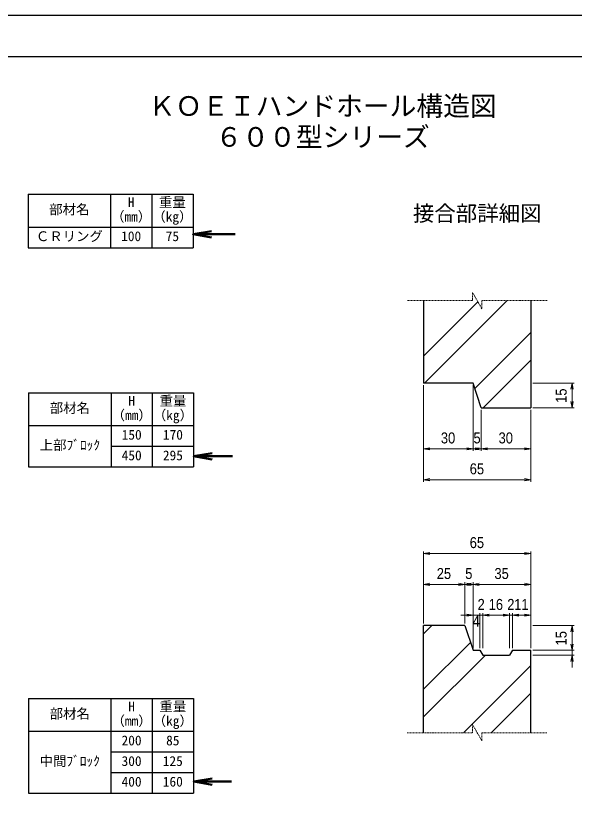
# Model space of a CAD drawing. Units: millimetres, scale not verified. Extents: x -210 to 210, y -148 to 148.
# Drawn here: x -74.5 to 61.1, y -41.3 to 148.5 of the extents above; entities that cross this region are included whole.
import ezdxf
from ezdxf.enums import TextEntityAlignment as Align

# ---------------------------------------------------------------- set-up
doc = ezdxf.new("R2010")
doc.units = ezdxf.units.MM
doc.linetypes.add('USER1', pattern=[12.95, 6.35, -3.175, 0.25, -3.175])
doc.layers.add('0-0', color=7, linetype='Continuous')
for name, color, linetype, lineweight in [('0-1_0', 9, 'Continuous', 25), ('0-2_dims', 2, 'Continuous', 13), ('0-3_pen1実線', 4, 'Continuous', 13), ('0-5_pen3実線', 7, 'Continuous', 25), ('0-6_pen4実線', 6, 'Continuous', 25), ('0-7_pen1一点', 4, 'USER1', 13)]:
    doc.layers.add(name, color=color, linetype=linetype, lineweight=lineweight)
doc.styles.add('ＭＳ ゴシック', font='')
doc.styles.add('ＭＳ Ｐゴシック', font='')
doc.styles.get('ＭＳ ゴシック').set_extended_font_data('MS Gothic')
doc.styles.get('ＭＳ Ｐゴシック').set_extended_font_data('MS PGothic')

# ---------------------------------------------------------------- blocks, each defined once
blk = doc.blocks.new('部分図 1')
at = {"layer": '0-1_0'}
blk.add_lwpolyline([(0, 0), (8400, 0), (8400, 5940), (0, 5940)], close=True, dxfattribs=at)
at = {"layer": '0-2_dims', "lineweight": 50}
for p, q in [((3571.24, 4878.4), (3775.49, 4878.4)), ((3573.79, 3800.35), (3762.04, 3800.35)), ((3574.8, 2221), (3757.75, 2221))]:
    blk.add_line(p, q, dxfattribs=at)
at = {"layer": '0-2_dims'}
for p, q in [((4690, 4146.23), (4690, 3826.95)), ((4690, 4146.23), (4690, 3676.95)), ((4930, 4146.23), (4930, 3826.95)), ((4930, 4146.23), (4930, 3826.95)), ((5220, 4156.23), (5420.05, 4156.23)), ((5410.05, 4156.23), (5410.05, 4036.23)), ((4970, 4026.23), (4970, 3826.95)), ((4970, 4026.23), (4970, 3826.95)), ((5210, 4026.23), (5210, 3826.95)), ((5210, 4026.23), (5210, 3676.95)), ((5220, 4036.23), (5420.05, 4036.23)), ((4930, 3836.95), (4690, 3836.95)), ((4970, 3836.95), (4930, 3836.95)), ((4970, 3836.95), (5210, 3836.95)), ((5210, 3686.95), (4690, 3686.95)), ((4690, 2988.4), (4690, 3338.69)), ((4690, 3328.69), (5210, 3328.69)), ((5210, 2868.4), (5210, 3338.69)), ((4690, 2988.4), (4690, 3188.69)), ((4890, 2988.4), (4890, 3188.69)), ((4890, 2988.4), (4890, 3188.69)), ((4930, 2868.4), (4930, 3188.69)), ((4930, 2868.4), (4930, 3188.69)), ((5210, 2868.4), (5210, 3188.69)), ((4890, 3178.69), (4690, 3178.69)), ((4890, 3178.69), (4930, 3178.69)), ((5210, 3178.69), (4930, 3178.69)), ((4930, 2868.4), (4930, 3038.55)), ((4962, 2868.4), (4962, 3038.55)), ((4962, 2868.4), (4962, 3038.55)), ((4978, 2868.4), (4978, 3038.55)), ((4978, 2868.4), (4978, 3038.55)), ((5106, 2868.4), (5106, 3038.55)), ((5106, 2868.4), (5106, 3038.55)), ((5122, 2868.4), (5122, 3038.55)), ((5122, 2868.4), (5122, 3038.55)), ((5210, 2868.4), (5210, 3038.55)), ((4930, 3028.55), (4870, 3028.55)), ((4962, 3028.55), (4902, 3028.55)), ((4962, 3028.55), (4930, 3028.55)), ((4962, 3028.55), (4978, 3028.55)), ((4962, 3028.55), (5022, 3028.55)), ((4978, 3028.55), (5038, 3028.55)), ((4978, 3028.55), (5106, 3028.55)), ((5106, 3028.55), (5046, 3028.55)), ((5106, 3028.55), (5122, 3028.55)), ((5122, 3028.55), (5182, 3028.55)), ((5122, 3028.55), (5210, 3028.55)), ((5220, 2978.4), (5420.05, 2978.4)), ((5410.05, 2978.4), (5410.05, 2858.4)), ((5410.05, 2858.4), (5410.05, 2918.4)), ((5220, 2858.4), (5420.05, 2858.4)), ((5220, 2858.4), (5420.05, 2858.4)), ((5410.05, 2858.4), (5410.05, 2834.4)), ((5220, 2834.4), (5420.05, 2834.4)), ((5410.05, 2834.4), (5410.05, 2774.4))]:
    blk.add_line(p, q, dxfattribs=at)
at = {"layer": '0-2_dims', "lineweight": 50}
for points in [[(3661.24, 4893.4), (3571.24, 4878.4), (3661.24, 4863.4)], [(3663.79, 3815.35), (3573.79, 3800.35), (3663.79, 3785.35)], [(3664.8, 2236), (3574.8, 2221), (3664.8, 2206)]]:
    blk.add_lwpolyline(points, dxfattribs=at)
at = {"layer": '0-2_dims'}
for points in [[(5415.05, 4126.23), (5410.05, 4156.23), (5405.05, 4126.23)], [(5405.05, 4066.23), (5410.05, 4036.23), (5415.05, 4066.23)], [(4720, 3841.95), (4690, 3836.95), (4720, 3831.95)], [(4900, 3831.95), (4930, 3836.95), (4900, 3841.95)], [(4960, 3841.95), (4930, 3836.95), (4960, 3831.95)], [(4940, 3831.95), (4970, 3836.95), (4940, 3841.95)], [(5000, 3841.95), (4970, 3836.95), (5000, 3831.95)], [(5180, 3831.95), (5210, 3836.95), (5180, 3841.95)], [(4720, 3691.95), (4690, 3686.95), (4720, 3681.95)], [(5180, 3681.95), (5210, 3686.95), (5180, 3691.95)], [(4720, 3333.69), (4690, 3328.69), (4720, 3323.69)], [(5180, 3323.69), (5210, 3328.69), (5180, 3333.69)], [(4720, 3183.69), (4690, 3178.69), (4720, 3173.69)], [(4860, 3173.69), (4890, 3178.69), (4860, 3183.69)], [(4920, 3183.69), (4890, 3178.69), (4920, 3173.69)], [(4900, 3173.69), (4930, 3178.69), (4900, 3183.69)], [(4960, 3183.69), (4930, 3178.69), (4960, 3173.69)], [(5180, 3173.69), (5210, 3178.69), (5180, 3183.69)], [(4900, 3023.55), (4930, 3028.55), (4900, 3033.55)], [(5008, 3033.55), (4978, 3028.55), (5008, 3023.55)], [(5008, 3033.55), (4978, 3028.55), (5008, 3023.55)], [(5076, 3023.55), (5106, 3028.55), (5076, 3033.55)], [(5076, 3023.55), (5106, 3028.55), (5076, 3033.55)], [(5152, 3033.55), (5122, 3028.55), (5152, 3023.55)], [(5152, 3033.55), (5122, 3028.55), (5152, 3023.55)], [(5180, 3023.55), (5210, 3028.55), (5180, 3033.55)], [(5415.05, 2948.4), (5410.05, 2978.4), (5405.05, 2948.4)], [(5405.05, 2888.4), (5410.05, 2858.4), (5415.05, 2888.4)], [(5405.05, 2888.4), (5410.05, 2858.4), (5415.05, 2888.4)], [(5415.05, 2804.4), (5410.05, 2834.4), (5405.05, 2804.4)]]:
    blk.add_lwpolyline(points, dxfattribs=at)
for points in [[(4965.64, 3029.44), (4958.61, 3030.16), (4958.29, 3029.11)], [(4965.64, 3029.44), (4958.61, 3030.16), (4958.29, 3029.11)], [(4965.64, 3029.44), (4958.29, 3029.11), (4965.75, 3028.55)], [(4965.64, 3029.44), (4958.29, 3029.11), (4965.75, 3028.55)], [(4965.75, 3028.55), (4958.29, 3029.11), (4958.29, 3027.99)], [(4965.75, 3028.55), (4958.29, 3029.11), (4958.29, 3027.99)], [(4965.75, 3028.55), (4958.29, 3027.99), (4965.64, 3027.65)], [(4965.75, 3028.55), (4958.29, 3027.99), (4965.64, 3027.65)], [(4965.64, 3027.65), (4958.29, 3027.99), (4958.61, 3026.94)], [(4965.64, 3027.65), (4958.29, 3027.99), (4958.61, 3026.94)], [(4965.28, 3030.37), (4959.18, 3031.02), (4958.61, 3030.16)], [(4965.28, 3030.37), (4959.18, 3031.02), (4958.61, 3030.16)], [(4965.28, 3030.37), (4958.61, 3030.16), (4965.64, 3029.44)], [(4965.28, 3030.37), (4958.61, 3030.16), (4965.64, 3029.44)], [(4965.64, 3027.65), (4958.61, 3026.94), (4965.28, 3026.72)], [(4965.64, 3027.65), (4958.61, 3026.94), (4965.28, 3026.72)], [(4965.28, 3026.72), (4958.61, 3026.94), (4959.18, 3026.07)], [(4965.28, 3026.72), (4958.61, 3026.94), (4959.18, 3026.07)], [(4964.62, 3031.23), (4959.88, 3031.64), (4959.18, 3031.02)], [(4964.62, 3031.23), (4959.88, 3031.64), (4959.18, 3031.02)], [(4964.62, 3031.23), (4959.18, 3031.02), (4965.28, 3030.37)], [(4964.62, 3031.23), (4959.18, 3031.02), (4965.28, 3030.37)], [(4965.28, 3026.72), (4959.18, 3026.07), (4964.62, 3025.86)], [(4965.28, 3026.72), (4959.18, 3026.07), (4964.62, 3025.86)], [(4964.62, 3025.86), (4959.18, 3026.07), (4959.88, 3025.45)], [(4964.62, 3025.86), (4959.18, 3026.07), (4959.88, 3025.45)], [(4963.71, 3031.89), (4960.66, 3032.05), (4959.88, 3031.64)], [(4963.71, 3031.89), (4960.66, 3032.05), (4959.88, 3031.64)], [(4963.71, 3031.89), (4959.88, 3031.64), (4964.62, 3031.23)], [(4963.71, 3031.89), (4959.88, 3031.64), (4964.62, 3031.23)], [(4964.62, 3025.86), (4959.88, 3025.45), (4963.71, 3025.21)], [(4964.62, 3025.86), (4959.88, 3025.45), (4963.71, 3025.21)], [(4963.71, 3025.21), (4959.88, 3025.45), (4960.66, 3025.05)], [(4963.71, 3025.21), (4959.88, 3025.45), (4960.66, 3025.05)], [(4962.66, 3032.24), (4961.6, 3032.28), (4960.66, 3032.05)], [(4962.66, 3032.24), (4961.6, 3032.28), (4960.66, 3032.05)], [(4962.66, 3032.24), (4960.66, 3032.05), (4963.71, 3031.89)], [(4962.66, 3032.24), (4960.66, 3032.05), (4963.71, 3031.89)], [(4963.71, 3025.21), (4960.66, 3025.05), (4962.66, 3024.86)], [(4963.71, 3025.21), (4960.66, 3025.05), (4962.66, 3024.86)], [(4962.66, 3024.86), (4960.66, 3025.05), (4961.6, 3024.82)], [(4962.66, 3024.86), (4960.66, 3025.05), (4961.6, 3024.82)]]:
    blk.add_solid(points, dxfattribs=at)
at = {"layer": '0-3_pen1実線'}
for p, q in [((4690, 4555.3), (4690.94, 4556.23)), ((4695.05, 4156.23), (5095.05, 4556.23)), ((4690, 4285.89), (4953.79, 4549.67)), ((4938.61, 4130.39), (5210, 4401.78)), ((4979.16, 4036.23), (5210, 4267.07)), ((4690, 2938.85), (4729.55, 2978.4)), ((4690, 2669.44), (4917.24, 2896.68)), ((4690, 2534.74), (4989.66, 2834.4)), ((4883.07, 2458.4), (5210, 2785.33)), ((5017.77, 2458.4), (5210, 2650.63))]:
    blk.add_line(p, q, dxfattribs=at)
at = {"layer": '0-5_pen3実線'}
for p, q in [((3171.24, 5073.4), (3171.24, 4813.4)), ((3371.24, 5073.4), (3371.24, 4813.4)), ((2771.24, 4913.4), (3571.24, 4913.4)), ((4690, 4556.23), (4690, 4156.23)), ((5210, 4556.23), (5210, 4036.23)), ((4930, 4156.23), (4690, 4156.23)), ((4970, 4036.23), (4930, 4156.23)), ((3173.79, 4109.35), (3173.79, 3749.35)), ((3373.79, 4109.35), (3373.79, 3749.35)), ((4970, 4036.23), (5210, 4036.23)), ((2773.79, 3949.35), (3573.79, 3949.35)), ((3173.79, 3849.35), (3573.79, 3849.35)), ((4690, 2458.4), (4690, 2978.4)), ((4890, 2978.4), (4690, 2978.4)), ((4890, 2978.4), (4930, 2858.4)), ((5122, 2858.4), (5106, 2834.4)), ((5122, 2858.4), (5210, 2858.4)), ((5210, 2458.4), (5210, 2858.4)), ((3173.28, 2625.12), (3173.28, 2165.12)), ((3373.28, 2625.12), (3373.28, 2165.12)), ((2773.28, 2465.12), (3573.28, 2465.12)), ((3173.28, 2365.12), (3573.28, 2365.12)), ((3173.28, 2265.12), (3573.28, 2265.12))]:
    blk.add_line(p, q, dxfattribs=at)
blk.add_lwpolyline([(4930, 2858.4), (4962, 2858.4), (4978, 2834.4), (5106, 2834.4)], dxfattribs=at)
at = {"layer": '0-6_pen4実線'}
for p, q in [((2771.24, 5073.4), (3571.24, 5073.4)), ((2771.24, 5073.4), (2771.24, 4813.4)), ((3571.24, 5073.4), (3571.24, 4813.4)), ((2771.24, 4813.4), (3571.24, 4813.4)), ((2773.79, 4109.35), (3573.79, 4109.35)), ((2773.79, 4109.35), (2773.79, 3749.35)), ((3573.79, 4109.35), (3573.79, 3749.35)), ((2773.79, 3749.35), (3573.79, 3749.35)), ((2773.28, 2625.12), (3573.28, 2625.12)), ((2773.28, 2625.12), (2773.28, 2165.12)), ((3573.28, 2625.12), (3573.28, 2165.12)), ((2773.28, 2165.12), (3573.28, 2165.12))]:
    blk.add_line(p, q, dxfattribs=at)
blk.add_lwpolyline([(200, 200), (8200, 200), (8200, 5740), (200, 5740)], close=True, dxfattribs=at)
at = {"layer": '0-7_pen1一点'}
for p, q in [((4926.91, 4556.23), (4926.91, 4596.23)), ((4973.09, 4516.23), (4926.91, 4596.23)), ((4926.91, 4556.23), (4610, 4556.23)), ((5290, 4556.23), (4973.09, 4556.23)), ((4973.09, 4556.23), (4973.09, 4516.23)), ((4950, 2458.4), (4926.91, 2498.4)), ((4926.91, 2458.4), (4926.91, 2498.4)), ((4610, 2458.4), (4926.91, 2458.4)), ((4950, 2458.4), (4973.09, 2418.4)), ((4973.09, 2458.4), (5290, 2458.4)), ((4973.09, 2458.4), (4973.09, 2418.4))]:
    blk.add_line(p, q, dxfattribs=at)
at = {"layer": '0-2_dims', "color": 7, "style": 'ＭＳ Ｐゴシック', "width": 0.9}
for p in [(5400.05, 4059.87), (5400.05, 2882.04)]:
    blk.add_text('15', height=53.32, rotation=90, dxfattribs=at).set_placement(p, align=Align.BOTTOM_LEFT)
for s, p in [('30', (4773.64, 3846.95)), ('5', (4931.82, 3846.95)), ('30', (5053.64, 3846.95)), ('65', (4913.64, 3696.95)), ('65', (4913.64, 3338.69)), ('25', (4753.64, 3188.69)), ('5', (4891.82, 3188.69)), ('35', (5033.64, 3188.69)), ('2', (4951.82, 3038.55)), ('16', (5005.64, 3038.55)), ('2', (5095.82, 3038.55)), ('11', (5129.64, 3038.55)), ('4', (4927.82, 2957.18))]:
    blk.add_text(s, height=53.32, dxfattribs=at).set_placement(p, align=Align.BOTTOM_LEFT)
at = {"layer": '0-5_pen3実線', "style": 'ＭＳ ゴシック'}
for s, height, p in [('H', 47.65, (3254.99, 4995.91)), ('重量', 47.64, (3406.25, 4995.91)), ('部材名', 47.65, (2873.75, 4960.91)), ('\u3000接合部詳細図\u3000', 76.24, (4534.05, 4919.16)), ('（mm）', 47.66, (3173.73, 4925.9)), ('（kg）', 47.66, (3373.73, 4925.9)), ('ＣＲリング', 47.64, (2808.78, 4830.91)), ('100', 47.65, (3222.5, 4830.91)), ('75', 47.63, (3438.76, 4830.92)), ('重量', 47.64, (3408.8, 4031.86)), ('部材名', 47.65, (2876.31, 3996.86)), ('H', 47.65, (3257.54, 4031.85)), ('（mm）', 47.66, (3176.28, 3961.85)), ('（kg）', 47.66, (3376.28, 3961.85)), ('150', 47.65, (3225.05, 3866.86)), ('170', 47.63, (3425.06, 3866.87)), ('上部ﾌﾞﾛｯｸ', 47.65, (2827.55, 3816.85)), ('450', 47.64, (3225.06, 3766.86)), ('295', 47.64, (3425.05, 3766.86)), ('部材名', 47.65, (2875.79, 2512.63)), ('H', 47.65, (3257.03, 2547.63)), ('重量', 47.64, (3408.29, 2547.63)), ('（mm）', 47.66, (3175.76, 2477.62)), ('（kg）', 47.66, (3375.76, 2477.62)), ('200', 47.65, (3224.53, 2382.63)), ('85', 47.61, (3440.8, 2382.65)), ('中間ﾌﾞﾛｯｸ', 47.65, (2827.03, 2282.63)), ('300', 47.64, (3224.53, 2282.63)), ('125', 47.63, (3424.55, 2282.64)), ('400', 47.64, (3224.54, 2182.64)), ('160', 47.63, (3424.55, 2182.64))]:
    blk.add_text(s, height=height, dxfattribs=at).set_placement(p, align=Align.BOTTOM_LEFT)
at = {"layer": '0-6_pen4実線', "style": 'ＭＳ ゴシック'}
for s, p in [('\u3000ＫＯＥＩハンドホール構造図\u3000', (3225.03, 5425)), ('６００型シリーズ', (3680.04, 5275))]:
    blk.add_text(s, height=95.3, dxfattribs=at).set_placement(p, align=Align.BOTTOM_LEFT)

msp = doc.modelspace()

# ---------------------------------------------------------------- block references
at = {"layer": '0-0', "xscale": 0.05, "yscale": 0.05}
msp.add_blockref('部分図 1', (-210, -148.5), dxfattribs=at)

doc.saveas('drawing.dxf')
